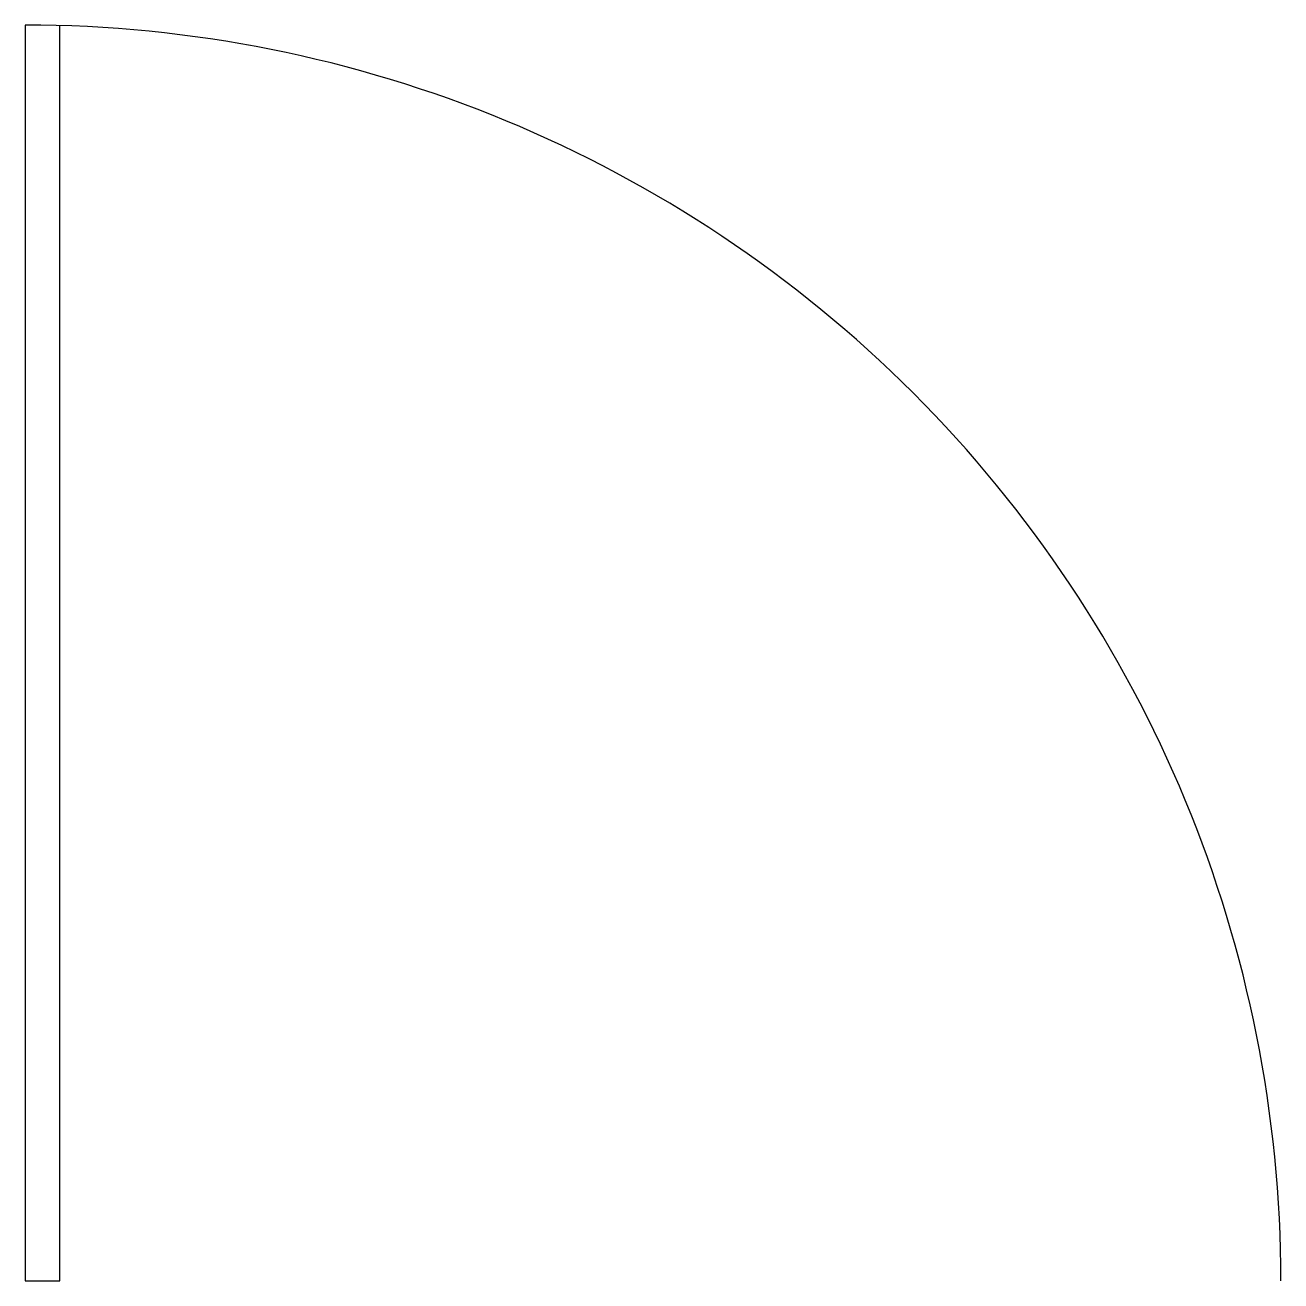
# Model space of a CAD drawing. Header units: inches. Extents: x 0 to 36, y 0 to 36.
import ezdxf

# ---------------------------------------------------------------- set-up
doc = ezdxf.new("R2010")
doc.units = ezdxf.units.IN
doc.header["$MEASUREMENT"] = 0
doc.layers.add('A-DOOR', color=90, linetype='Continuous')

# ---------------------------------------------------------------- blocks, each defined once
blk = doc.blocks.new('*U17')
at = {"layer": 'A-DOOR'}
blk.add_lwpolyline([(36, 0, 0.414214), (0, 36), (0, 0), (1, 0), (1, 36)], format="xyb", dxfattribs=at)

msp = doc.modelspace()

# ---------------------------------------------------------------- block references
at = {"layer": 'A-DOOR'}
msp.add_blockref('*U17', (0, 0), dxfattribs=at)

doc.saveas('drawing.dxf')
